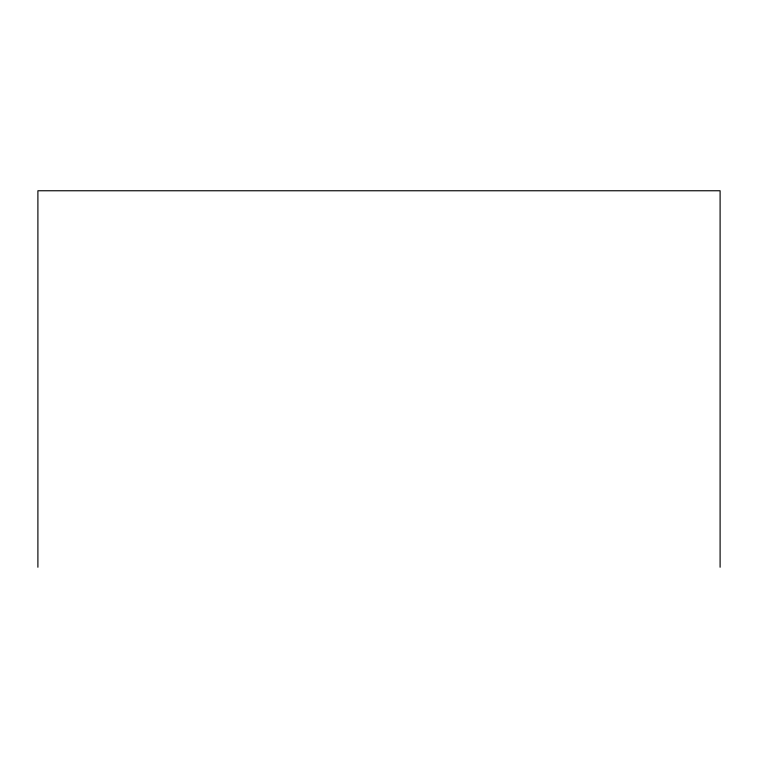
<?xml version="1.0" encoding="UTF-8"?>
<svg xmlns="http://www.w3.org/2000/svg" width="758" height="758" viewBox="0 0 758 758"><rect width="100%" height="100%" fill="white"/><g stroke="black" fill="none" stroke-linecap="round" stroke-linejoin="round"><path stroke-width="1.14" d="M720.1 567.24L720.1 190.76L37.9 190.76L37.9 567.24"/></g></svg>
